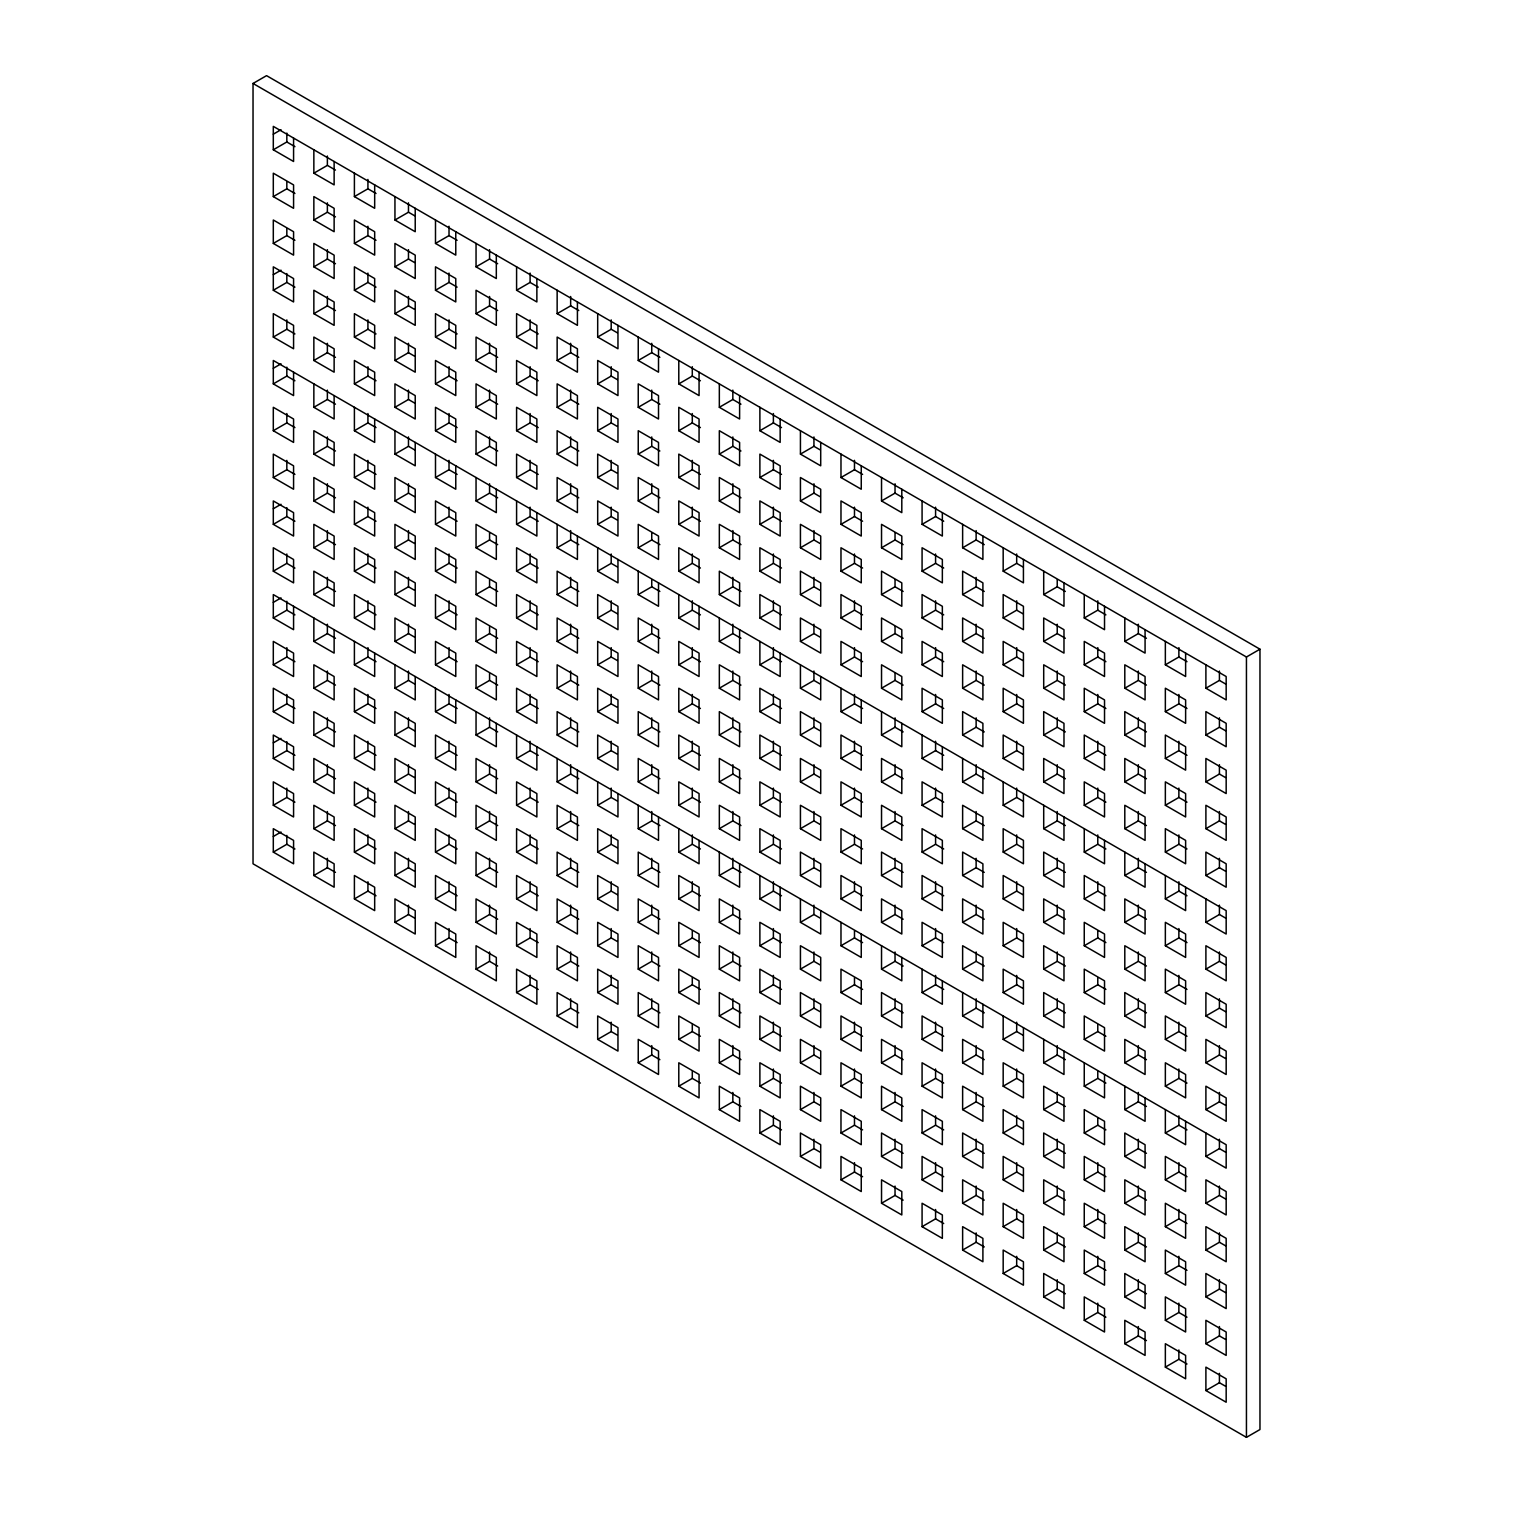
<?xml version="1.0" encoding="UTF-8"?>
<svg xmlns="http://www.w3.org/2000/svg" width="1513" height="1513" viewBox="0 0 1513 1513"><rect width="100%" height="100%" fill="white"/><g stroke="black" fill="none" stroke-linecap="round" stroke-linejoin="round"><path stroke-width="1.5" d="M253.03 83.461L266.553 75.65L1259.97 649.19L1259.97 1429.539L1246.447 1437.35L253.03 863.81L253.03 83.461L1246.447 657.001L1259.97 649.19M273.305 134.184L281.021 129.721M1205.899 664.812L1205.899 688.207L1226.173 699.914L1226.173 676.519L273.305 126.373L273.305 149.787L286.827 141.976L294.922 146.666M273.305 196.595L293.579 208.302L293.579 184.908L273.305 173.201L273.305 196.595L286.827 188.803L294.922 193.475M313.853 149.787L313.853 173.201L327.375 165.39L335.47 170.08M273.305 243.423L293.579 255.13L293.579 231.716L273.305 220.009L273.305 243.423L286.827 235.612L294.922 240.302M313.853 220.009L334.127 231.716L334.127 208.302L313.853 196.595L313.853 220.009L327.375 212.217L335.47 216.889M354.401 173.201L354.401 196.595L367.924 188.803L376.018 193.475M273.305 274.647L281.021 270.184M273.305 290.25L293.579 301.957L293.579 278.543L273.305 266.836L273.305 290.25L286.827 282.439L294.922 287.13M313.853 266.836L334.127 278.543L334.127 255.13L313.853 243.423L313.853 266.836L327.375 259.026L335.47 263.716M354.401 243.423L374.676 255.13L374.676 231.716L354.401 220.009L354.401 243.423L367.924 235.612L376.018 240.302M394.95 196.595L394.95 220.009L408.472 212.217L414.543 215.716M273.305 337.059L293.579 348.765L293.579 325.352L273.305 313.664L273.305 337.059L286.827 329.267L294.922 333.938M313.853 313.664L334.127 325.352L334.127 301.957L313.853 290.25L313.853 313.664L327.375 305.853L335.47 310.543M354.401 290.25L374.676 301.957L374.676 278.543L354.401 266.836L354.401 290.25L367.924 282.439L376.018 287.13M394.95 266.836L415.224 278.543L415.224 255.13L394.95 243.423L394.95 266.836L408.472 259.026L414.543 262.543M435.498 220.009L435.498 243.423L449.021 235.612L457.115 240.302M273.305 368.283L281.021 363.82M1205.899 898.911L1205.899 922.325L1226.173 934.032L1226.173 910.618L273.305 360.472L273.305 383.886L286.827 376.075L294.922 380.765M313.853 360.472L334.127 372.179L334.127 348.765L313.853 337.059L313.853 360.472L327.375 352.68L335.47 357.352M354.401 337.059L374.676 348.765L374.676 325.352L354.401 313.664L354.401 337.059L367.924 329.267L376.018 333.938M394.95 313.664L415.224 325.352L415.224 301.957L394.95 290.25L394.95 313.664L408.472 305.853L414.543 309.371M435.498 290.25L455.772 301.957L455.772 278.543L435.498 266.836L435.498 290.25L449.021 282.439L457.115 287.13M476.047 243.423L476.047 266.836L489.569 259.026L497.664 263.716M273.305 430.713L293.579 442.42L293.579 419.006L273.305 407.3L273.305 430.713L286.827 422.902L294.922 427.593M313.853 383.886L313.853 407.3L327.375 399.489L335.47 404.179M354.401 383.886L374.676 395.593L374.676 372.179L354.401 360.472L354.401 383.886L367.924 376.075L376.018 380.765M394.95 360.472L415.224 372.179L415.224 348.765L394.95 337.059L394.95 360.472L408.472 352.68L414.543 356.179M435.498 337.059L455.772 348.765L455.772 325.352L435.498 313.664L435.498 337.059L449.021 329.267L457.115 333.938M476.047 313.664L496.321 325.352L496.321 301.957L476.047 290.25L476.047 313.664L489.569 305.853L497.664 310.524M516.595 266.836L516.595 290.25L530.098 282.439L538.212 287.13M273.305 477.522L293.579 489.229L293.579 465.815L273.305 454.127L273.305 477.522L286.827 469.73L294.922 474.401M313.853 454.127L334.127 465.815L334.127 442.42L313.853 430.713L313.853 454.127L327.375 446.316L335.47 451.006M354.401 407.3L354.401 430.713L367.924 422.902L376.018 427.593M394.95 407.3L415.224 419.006L415.224 395.593L394.95 383.886L394.95 407.3L408.472 399.489L414.543 403.006M435.498 383.886L455.772 395.593L455.772 372.179L435.498 360.472L435.498 383.886L449.021 376.075L457.115 380.765M476.047 360.472L496.321 372.179L496.321 348.765L476.047 337.059L476.047 360.472L489.569 352.68L497.664 357.352M516.595 337.059L536.869 348.765L536.869 325.352L516.595 313.645L516.595 337.059L530.098 329.267L538.212 333.938M557.143 290.25L557.143 313.645L570.647 305.853L578.76 310.524M273.305 508.746L281.021 504.283M273.305 524.349L293.579 536.056L293.579 512.642L273.305 500.935L273.305 524.349L286.827 516.538L294.922 521.229M313.853 500.935L334.127 512.642L334.127 489.229L313.853 477.522L313.853 500.935L327.375 493.143L335.47 497.815M354.401 477.522L374.676 489.229L374.676 465.815L354.401 454.127L354.401 477.522L367.924 469.73L376.018 474.401M394.95 430.713L394.95 454.127L408.472 446.316L414.543 449.834M435.498 430.713L455.772 442.42L455.772 419.006L435.498 407.3L435.498 430.713L449.021 422.902L457.115 427.593M476.047 407.3L496.321 419.006L496.321 395.593L476.047 383.886L476.047 407.3L489.569 399.489L497.664 404.179M516.595 383.886L536.869 395.593L536.869 372.179L516.595 360.472L516.595 383.886L530.098 376.075L538.212 380.765M557.143 360.472L577.418 372.179L577.418 348.765L557.143 337.059L557.143 360.472L570.647 352.68L578.76 357.352M597.692 313.645L597.692 337.059L611.195 329.267L617.285 332.765M273.305 571.176L293.579 582.883L293.579 559.47L273.305 547.763L273.305 571.176L286.827 563.366L294.922 568.056M313.853 547.763L334.127 559.47L334.127 536.056L313.853 524.349L313.853 547.763L327.375 539.952L335.47 544.642M354.401 524.349L374.676 536.056L374.676 512.642L354.401 500.935L354.401 524.349L367.924 516.538L376.018 521.229M394.95 500.935L415.224 512.642L415.224 489.229L394.95 477.522L394.95 500.935L408.472 493.143L414.543 496.642M435.498 454.108L435.498 477.522L449.021 469.73L457.115 474.401M476.047 454.108L496.321 465.815L496.321 442.42L476.047 430.713L476.047 454.108L489.569 446.316L497.664 450.987M516.595 430.713L536.869 442.42L536.869 419.006L516.595 407.3L516.595 430.713L530.098 422.902L538.212 427.593M557.143 407.3L577.418 419.006L577.418 395.593L557.143 383.886L557.143 407.3L570.647 399.489L578.76 404.179M597.692 383.886L617.966 395.593L617.966 372.179L597.692 360.472L597.692 383.886L611.195 376.075L617.285 379.593M638.24 337.059L638.24 360.472L651.744 352.661L659.857 357.352M273.305 602.382L281.021 597.919M1205.899 1133.01L1205.899 1156.424L1226.173 1168.131L1226.173 1144.717L273.305 594.59L273.305 617.985L286.827 610.193L294.922 614.864M313.853 594.59L334.127 606.278L334.127 582.883L313.853 571.176L313.853 594.59L327.375 586.779L335.47 591.451M354.401 571.176L374.676 582.883L374.676 559.47L354.401 547.763L354.401 571.176L367.924 563.366L376.018 568.056M394.95 547.763L415.224 559.47L415.224 536.056L394.95 524.349L394.95 547.763L408.472 539.952L414.543 543.47M435.498 524.349L455.772 536.056L455.772 512.642L435.498 500.935L435.498 524.349L449.021 516.538L457.115 521.229M476.047 477.522L476.047 500.935L489.569 493.143L497.664 497.815M516.595 477.522L536.869 489.229L536.869 465.815L516.595 454.108L516.595 477.522L530.098 469.73L538.212 474.401M557.143 454.108L577.418 465.815L577.418 442.42L557.143 430.713L557.143 454.108L570.647 446.316L578.76 450.987M597.692 430.713L617.966 442.42L617.966 419.006L597.692 407.3L597.692 430.713L611.195 422.902L617.285 426.42M638.24 407.3L658.514 419.006L658.514 395.593L638.24 383.886L638.24 407.3L651.744 399.489L659.857 404.179M678.789 360.472L678.789 383.886L692.292 376.075L700.406 380.765M273.305 664.812L293.579 676.519L293.579 653.105L273.305 641.399L273.305 664.812L286.827 657.001L294.922 661.692M313.853 617.985L313.853 641.399L327.375 633.607L335.47 638.278M354.401 617.985L374.676 629.692L374.676 606.278L354.401 594.59L354.401 617.985L367.924 610.193L376.018 614.864M394.95 594.571L415.224 606.278L415.224 582.883L394.95 571.176L394.95 594.571L408.472 586.779L414.543 590.297M435.498 571.176L455.772 582.883L455.772 559.47L435.498 547.763L435.498 571.176L449.021 563.366L457.115 568.056M476.047 547.763L496.321 559.47L496.321 536.056L476.047 524.349L476.047 547.763L489.569 539.952L497.664 544.642M516.595 500.935L516.595 524.349L530.098 516.538L538.212 521.229M557.143 500.935L577.418 512.642L577.418 489.229L557.143 477.522L557.143 500.935L570.647 493.143L578.76 497.815M597.692 477.522L617.966 489.229L617.966 465.815L597.692 454.108L597.692 477.522L611.195 469.73L617.285 473.229M638.24 454.108L658.514 465.815L658.514 442.401L638.24 430.713L638.24 454.108L651.744 446.316L659.857 450.987M678.789 430.713L699.063 442.401L699.063 419.006L678.789 407.3L678.789 430.713L692.292 422.902L700.406 427.593M719.337 383.886L719.337 407.3L732.84 399.489L740.954 404.179M273.305 711.64L293.579 723.346L293.579 699.933L273.305 688.226L273.305 711.64L286.827 703.829L294.922 708.519M313.853 688.226L334.127 699.933L334.127 676.519L313.853 664.812L313.853 688.226L327.375 680.415L335.47 685.105M354.401 641.399L354.401 664.812L367.924 657.001L376.018 661.692M394.95 641.399L415.224 653.105L415.224 629.692L394.95 617.985L394.95 641.399L408.472 633.607L414.543 637.105M435.498 617.985L455.772 629.692L455.772 606.278L435.498 594.571L435.498 617.985L449.021 610.193L457.115 614.864M476.047 594.571L496.321 606.278L496.321 582.883L476.047 571.176L476.047 594.571L489.569 586.779L497.664 591.451M516.595 571.176L536.869 582.883L536.869 559.47L516.595 547.763L516.595 571.176L530.098 563.366L538.212 568.056M557.143 524.349L557.143 547.763L570.647 539.952L578.76 544.642M597.692 524.349L617.966 536.056L617.966 512.642L597.692 500.935L597.692 524.349L611.195 516.538L617.285 520.056M638.24 500.935L658.514 512.642L658.514 489.229L638.24 477.522L638.24 500.935L651.744 493.125L659.857 497.815M678.789 477.522L699.063 489.229L699.063 465.815L678.789 454.108L678.789 477.522L692.292 469.73L700.406 474.401M719.337 454.108L739.611 465.815L739.611 442.401L719.337 430.713L719.337 454.108L732.84 446.316L740.954 450.987M759.885 407.3L759.885 430.713L773.389 422.902L781.502 427.574M273.305 742.845L281.021 738.382M273.305 758.448L293.579 770.155L293.579 746.741L273.305 735.053L273.305 758.448L286.827 750.656L294.922 755.327M313.853 735.053L334.127 746.741L334.127 723.346L313.853 711.64L313.853 735.053L327.375 727.242L335.47 731.914M354.401 711.64L374.676 723.346L374.676 699.933L354.401 688.226L354.401 711.64L367.924 703.829L376.018 708.519M394.95 664.812L394.95 688.226L408.472 680.415L414.543 683.933M435.498 664.812L455.772 676.519L455.772 653.105L435.498 641.399L435.498 664.812L449.021 657.001L457.115 661.692M476.047 641.399L496.321 653.105L496.321 629.692L476.047 617.985L476.047 641.399L489.569 633.607L497.664 638.278M516.595 617.985L536.869 629.692L536.869 606.278L516.595 594.571L516.595 617.985L530.098 610.193L538.212 614.864M557.143 594.571L577.418 606.278L577.418 582.883L557.143 571.176L557.143 594.571L570.647 586.779L578.76 591.451M597.692 547.763L597.692 571.176L611.195 563.366L617.285 566.883M638.24 547.763L658.514 559.47L658.514 536.056L638.24 524.349L638.24 547.763L651.744 539.952L659.857 544.642M678.789 524.349L699.063 536.056L699.063 512.642L678.789 500.935L678.789 524.349L692.292 516.538L700.406 521.229M719.337 500.935L739.611 512.642L739.611 489.229L719.337 477.522L719.337 500.935L732.84 493.125L740.954 497.815M759.885 477.522L780.16 489.229L780.16 465.815L759.885 454.108L759.885 477.522L773.389 469.73L781.502 474.401M800.434 430.713L800.434 454.108L813.937 446.316L820.027 449.815M273.305 805.275L293.579 816.982L293.579 793.569L273.305 781.862L273.305 805.275L286.827 797.464L294.922 802.155M313.853 781.862L334.127 793.569L334.127 770.155L313.853 758.448L313.853 781.862L327.375 774.07L335.47 778.741M354.401 758.448L374.676 770.155L374.676 746.741L354.401 735.034L354.401 758.448L367.924 750.656L376.018 755.327M394.95 735.034L415.224 746.741L415.224 723.346L394.95 711.64L394.95 735.034L408.472 727.242L414.543 730.76M435.498 688.226L435.498 711.64L449.021 703.829L457.115 708.519M476.047 688.226L496.321 699.933L496.321 676.519L476.047 664.812L476.047 688.226L489.569 680.415L497.664 685.105M516.595 664.812L536.869 676.519L536.869 653.105L516.595 641.399L516.595 664.812L530.098 657.001L538.212 661.692M557.143 641.399L577.418 653.105L577.418 629.692L557.143 617.985L557.143 641.399L570.647 633.588L578.76 638.278M597.692 617.985L617.966 629.692L617.966 606.278L597.692 594.571L597.692 617.985L611.195 610.193L617.285 613.692M638.24 571.176L638.24 594.571L651.744 586.779L659.857 591.451M678.789 571.176L699.063 582.864L699.063 559.47L678.789 547.763L678.789 571.176L692.292 563.366L700.406 568.037M719.337 547.763L739.611 559.47L739.611 536.056L719.337 524.349L719.337 547.763L732.84 539.952L740.954 544.642M759.885 524.349L780.16 536.056L780.16 512.642L759.885 500.935L759.885 524.349L773.389 516.538L781.502 521.229M800.434 500.935L820.708 512.642L820.708 489.229L800.434 477.522L800.434 500.935L813.937 493.125L820.027 496.642M840.982 454.108L840.982 477.522L854.486 469.73L862.599 474.401M273.305 836.481L281.021 832.037M273.305 852.103L293.579 863.81L293.579 840.396L273.305 828.689L273.305 852.103L286.827 844.292L294.922 848.982M313.853 828.689L334.127 840.396L334.127 816.982L313.853 805.275L313.853 828.689L327.375 820.878L335.47 825.568M354.401 805.275L374.676 816.982L374.676 793.569L354.401 781.862L354.401 805.275L367.924 797.464L376.018 802.155M394.95 781.862L415.224 793.569L415.224 770.155L394.95 758.448L394.95 781.862L408.472 774.07L414.543 777.569M435.498 758.448L455.772 770.155L455.772 746.741L435.498 735.034L435.498 758.448L449.021 750.656L457.115 755.327M476.047 711.64L476.047 735.034L489.569 727.242L497.664 731.914M516.595 711.64L536.869 723.327L536.869 699.933L516.595 688.226L516.595 711.64L530.098 703.829L538.212 708.519M557.143 688.226L577.418 699.933L577.418 676.519L557.143 664.812L557.143 688.226L570.647 680.415L578.76 685.105M597.692 664.812L617.966 676.519L617.966 653.105L597.692 641.399L597.692 664.812L611.195 657.001L617.285 660.519M638.24 641.399L658.514 653.105L658.514 629.692L638.24 617.985L638.24 641.399L651.744 633.588L659.857 638.278M678.789 594.571L678.789 617.985L692.292 610.193L700.406 614.864M719.337 594.571L739.611 606.278L739.611 582.864L719.337 571.176L719.337 594.571L732.84 586.779L740.954 591.451M759.885 571.176L780.16 582.864L780.16 559.47L759.885 547.763L759.885 571.176L773.389 563.366L781.502 568.037M800.434 547.763L820.708 559.47L820.708 536.056L800.434 524.349L800.434 547.763L813.937 539.952L820.027 543.47M840.982 524.349L861.256 536.056L861.256 512.642L840.982 500.935L840.982 524.349L854.486 516.538L862.599 521.229M881.531 477.522L881.531 500.935L895.034 493.125L903.148 497.815M313.853 875.497L334.127 887.204L334.127 863.81L313.853 852.103L313.853 875.497L327.375 867.706L335.47 872.377M354.401 852.103L374.676 863.81L374.676 840.396L354.401 828.689L354.401 852.103L367.924 844.292L376.018 848.982M394.95 828.689L415.224 840.396L415.224 816.982L394.95 805.275L394.95 828.689L408.472 820.878L414.543 824.396M435.498 805.275L455.772 816.982L455.772 793.569L435.498 781.862L435.498 805.275L449.021 797.464L457.115 802.155M476.047 781.862L496.321 793.569L496.321 770.155L476.047 758.448L476.047 781.862L489.569 774.051L497.664 778.741M516.595 735.034L516.595 758.448L530.098 750.656L538.212 755.327M557.143 735.034L577.418 746.741L577.418 723.327L557.143 711.64L557.143 735.034L570.647 727.242L578.76 731.914M597.692 711.64L617.966 723.327L617.966 699.933L597.692 688.226L597.692 711.64L611.195 703.829L617.285 707.346M638.24 688.226L658.514 699.933L658.514 676.519L638.24 664.812L638.24 688.226L651.744 680.415L659.857 685.105M678.789 664.812L699.063 676.519L699.063 653.105L678.789 641.399L678.789 664.812L692.292 657.001L700.406 661.692M719.337 617.985L719.337 641.399L732.84 633.588L740.954 638.278M759.885 617.985L780.16 629.692L780.16 606.278L759.885 594.571L759.885 617.985L773.389 610.193L781.502 614.864M800.434 594.571L820.708 606.278L820.708 582.864L800.434 571.158L800.434 594.571L813.937 586.779L820.027 590.278M840.982 571.158L861.256 582.864L861.256 559.47L840.982 547.763L840.982 571.158L854.486 563.366L862.599 568.037M881.531 547.763L901.805 559.47L901.805 536.056L881.531 524.349L881.531 547.763L895.034 539.952L903.148 544.642M922.079 500.935L922.079 524.349L935.582 516.538L943.696 521.229M354.401 898.911L374.676 910.618L374.676 887.204L354.401 875.497L354.401 898.911L367.924 891.119L376.018 895.791M394.95 875.497L415.224 887.204L415.224 863.81L394.95 852.103L394.95 875.497L408.472 867.706L414.543 871.223M435.498 852.103L455.772 863.81L455.772 840.396L435.498 828.689L435.498 852.103L449.021 844.292L457.115 848.982M476.047 828.689L496.321 840.396L496.321 816.982L476.047 805.275L476.047 828.689L489.569 820.878L497.664 825.568M516.595 805.275L536.869 816.982L536.869 793.569L516.595 781.862L516.595 805.275L530.098 797.464L538.212 802.155M557.143 758.448L557.143 781.862L570.647 774.051L578.76 778.741M597.692 758.448L617.966 770.155L617.966 746.741L597.692 735.034L597.692 758.448L611.195 750.656L617.285 754.155M638.24 735.034L658.514 746.741L658.514 723.327L638.24 711.64L638.24 735.034L651.744 727.242L659.857 731.914M678.789 711.64L699.063 723.327L699.063 699.933L678.789 688.226L678.789 711.64L692.292 703.829L700.406 708.5M719.337 688.226L739.611 699.933L739.611 676.519L719.337 664.812L719.337 688.226L732.84 680.415L740.954 685.105M759.885 641.399L759.885 664.812L773.389 657.001L781.502 661.692M800.434 641.399L820.708 653.105L820.708 629.692L800.434 617.985L800.434 641.399L813.937 633.588L820.027 637.105M840.982 617.985L861.256 629.692L861.256 606.278L840.982 594.571L840.982 617.985L854.486 610.193L862.599 614.864M881.531 594.571L901.805 606.278L901.805 582.864L881.531 571.158L881.531 594.571L895.034 586.779L903.148 591.451M922.079 571.158L942.353 582.864L942.353 559.47L922.079 547.763L922.079 571.158L935.582 563.366L943.696 568.037M962.627 524.349L962.627 547.763L976.131 539.952L984.244 544.642M394.95 922.325L415.224 934.032L415.224 910.618L394.95 898.911L394.95 922.325L408.472 914.533L414.543 918.032M435.498 898.911L455.772 910.618L455.772 887.204L435.498 875.497L435.498 898.911L449.021 891.119L457.115 895.791M476.047 875.497L496.321 887.204L496.321 863.791L476.047 852.103L476.047 875.497L489.569 867.706L497.664 872.377M516.595 852.103L536.869 863.791L536.869 840.396L516.595 828.689L516.595 852.103L530.098 844.292L538.212 848.982M557.143 828.689L577.418 840.396L577.418 816.982L557.143 805.275L557.143 828.689L570.647 820.878L578.76 825.568M597.692 781.862L597.692 805.275L611.195 797.464L617.285 800.982M638.24 781.862L658.514 793.569L658.514 770.155L638.24 758.448L638.24 781.862L651.744 774.051L659.857 778.741M678.789 758.448L699.063 770.155L699.063 746.741L678.789 735.034L678.789 758.448L692.292 750.656L700.406 755.327M719.337 735.034L739.611 746.741L739.611 723.327L719.337 711.64L719.337 735.034L732.84 727.242L740.954 731.914M759.885 711.621L780.16 723.327L780.16 699.933L759.885 688.226L759.885 711.621L773.389 703.829L781.502 708.5M800.434 664.812L800.434 688.226L813.937 680.415L820.027 683.933M840.982 664.812L861.256 676.519L861.256 653.105L840.982 641.399L840.982 664.812L854.486 657.001L862.599 661.692M881.531 641.399L901.805 653.105L901.805 629.692L881.531 617.985L881.531 641.399L895.034 633.588L903.148 638.278M922.079 617.985L942.353 629.692L942.353 606.278L922.079 594.571L922.079 617.985L935.582 610.174L943.696 614.864M962.627 594.571L982.902 606.278L982.902 582.864L962.627 571.158L962.627 594.571L976.131 586.779L984.244 591.451M1003.176 547.763L1003.176 571.158L1016.679 563.366L1022.769 566.864M435.498 945.738L455.772 957.445L455.772 934.032L435.498 922.325L435.498 945.738L449.021 937.928L457.115 942.618M476.047 922.325L496.321 934.032L496.321 910.618L476.047 898.911L476.047 922.325L489.569 914.514L497.664 919.204M516.595 898.911L536.869 910.618L536.869 887.204L516.595 875.497L516.595 898.911L530.098 891.119L538.212 895.791M557.143 875.497L577.418 887.204L577.418 863.791L557.143 852.103L557.143 875.497L570.647 867.706L578.76 872.377M597.692 852.103L617.966 863.791L617.966 840.396L597.692 828.689L597.692 852.103L611.195 844.292L617.285 847.81M638.24 805.275L638.24 828.689L651.744 820.878L659.857 825.568M678.789 805.275L699.063 816.982L699.063 793.569L678.789 781.862L678.789 805.275L692.292 797.464L700.406 802.155M719.337 781.862L739.611 793.569L739.611 770.155L719.337 758.448L719.337 781.862L732.84 774.051L740.954 778.741M759.885 758.448L780.16 770.155L780.16 746.741L759.885 735.034L759.885 758.448L773.389 750.656L781.502 755.327M800.434 735.034L820.708 746.741L820.708 723.327L800.434 711.621L800.434 735.034L813.937 727.242L820.027 730.741M840.982 688.226L840.982 711.621L854.486 703.829L862.599 708.5M881.531 688.226L901.805 699.933L901.805 676.519L881.531 664.812L881.531 688.226L895.034 680.415L903.148 685.105M922.079 664.812L942.353 676.519L942.353 653.105L922.079 641.399L922.079 664.812L935.582 657.001L943.696 661.692M962.627 641.399L982.902 653.105L982.902 629.692L962.627 617.985L962.627 641.399L976.131 633.588L984.244 638.278M1003.176 617.985L1023.431 629.692L1023.431 606.278L1003.176 594.571L1003.176 617.985L1016.679 610.174L1022.769 613.692M1043.705 571.158L1043.705 594.571L1057.228 586.779L1065.341 591.451M678.789 828.689L678.789 852.103L692.292 844.292L700.406 848.963M719.337 828.689L739.611 840.396L739.611 816.982L719.337 805.275L719.337 828.689L732.84 820.878L740.954 825.568M759.885 805.275L780.16 816.982L780.16 793.569L759.885 781.862L759.885 805.275L773.389 797.464L781.502 802.155M800.434 781.862L820.708 793.569L820.708 770.155L800.434 758.448L800.434 781.862L813.937 774.051L820.027 777.569M840.982 758.448L861.256 770.155L861.256 746.741L840.982 735.034L840.982 758.448L854.486 750.656L862.599 755.327M881.531 711.621L881.531 735.034L895.034 727.242L903.148 731.914M922.079 711.621L942.353 723.327L942.353 699.914L922.079 688.226L922.079 711.621L935.582 703.829L943.696 708.5M962.627 688.226L982.902 699.914L982.902 676.519L962.627 664.812L962.627 688.226L976.131 680.415L984.244 685.105M1003.176 664.812L1023.431 676.519L1023.431 653.105L1003.176 641.399L1003.176 664.812L1016.679 657.001L1022.769 660.519M1043.705 641.399L1063.979 653.105L1063.979 629.692L1043.705 617.985L1043.705 641.399L1057.228 633.588L1065.341 638.278M1084.254 594.571L1084.254 617.985L1097.776 610.174L1105.89 614.864M476.047 969.152L496.321 980.859L496.321 957.445L476.047 945.738L476.047 969.152L489.569 961.341L497.664 966.032M516.595 945.738L536.869 957.445L536.869 934.032L516.595 922.325L516.595 945.738L530.098 937.928L538.212 942.618M557.143 922.325L577.418 934.032L577.418 910.618L557.143 898.911L557.143 922.325L570.647 914.514L578.76 919.204M597.692 898.911L617.966 910.618L617.966 887.204L597.692 875.497L597.692 898.911L611.195 891.119L617.285 894.618M638.24 875.497L658.514 887.204L658.514 863.791L638.24 852.103L638.24 875.497L651.744 867.706L659.857 872.377M516.595 992.566L536.869 1004.254L536.869 980.859L516.595 969.152L516.595 992.566L530.098 984.755L538.212 989.445M557.143 969.152L577.418 980.859L577.418 957.445L557.143 945.738L557.143 969.152L570.647 961.341L578.76 966.032M597.692 945.738L617.966 957.445L617.966 934.032L597.692 922.325L597.692 945.738L611.195 937.928L617.285 941.445M638.24 922.325L658.514 934.032L658.514 910.618L638.24 898.911L638.24 922.325L651.744 914.514L659.857 919.204M678.789 898.911L699.063 910.618L699.063 887.204L678.789 875.497L678.789 898.911L692.292 891.119L700.406 895.791M719.337 852.084L719.337 875.497L732.84 867.706L740.954 872.377M759.885 852.084L780.16 863.791L780.16 840.396L759.885 828.689L759.885 852.084L773.389 844.292L781.502 848.963M800.434 828.689L820.708 840.396L820.708 816.982L800.434 805.275L800.434 828.689L813.937 820.878L820.027 824.396M840.982 805.275L861.256 816.982L861.256 793.569L840.982 781.862L840.982 805.275L854.486 797.464L862.599 802.155M881.531 781.862L901.805 793.569L901.805 770.155L881.531 758.448L881.531 781.862L895.034 774.051L903.148 778.741M922.079 735.034L922.079 758.448L935.582 750.637L943.696 755.327M962.627 735.034L982.902 746.741L982.902 723.327L962.627 711.621L962.627 735.034L976.131 727.242L984.244 731.914M1003.176 711.621L1023.431 723.327L1023.431 699.914L1003.176 688.226L1003.176 711.621L1016.679 703.829L1022.769 707.327M1043.705 688.226L1063.979 699.914L1063.979 676.519L1043.705 664.812L1043.705 688.226L1057.228 680.415L1065.341 685.086M1084.254 664.812L1104.528 676.519L1104.528 653.105L1084.254 641.399L1084.254 664.812L1097.776 657.001L1105.89 661.692M1124.802 617.985L1124.802 641.399L1138.324 633.588L1146.438 638.278M557.143 1015.961L577.418 1027.667L577.418 1004.254L557.143 992.566L557.143 1015.961L570.647 1008.169L578.76 1012.84M597.692 992.566L617.966 1004.254L617.966 980.859L597.692 969.152L597.692 992.566L611.195 984.755L617.285 988.273M638.24 969.152L658.514 980.859L658.514 957.445L638.24 945.738L638.24 969.152L651.744 961.341L659.857 966.032M678.789 945.738L699.063 957.445L699.063 934.032L678.789 922.325L678.789 945.738L692.292 937.928L700.406 942.618M719.337 922.325L739.611 934.032L739.611 910.618L719.337 898.911L719.337 922.325L732.84 914.514L740.954 919.204M759.885 875.497L759.885 898.911L773.389 891.119L781.502 895.791M800.434 875.497L820.708 887.204L820.708 863.791L800.434 852.084L800.434 875.497L813.937 867.706L820.027 871.204M840.982 852.084L861.256 863.791L861.256 840.396L840.982 828.689L840.982 852.084L854.486 844.292L862.599 848.963M881.531 828.689L901.805 840.377L901.805 816.982L881.531 805.275L881.531 828.689L895.034 820.878L903.148 825.568M922.079 805.275L942.353 816.982L942.353 793.569L922.079 781.862L922.079 805.275L935.582 797.464L943.696 802.155M962.627 758.448L962.627 781.862L976.131 774.051L984.244 778.741M1003.176 758.448L1023.431 770.155L1023.431 746.741L1003.176 735.034L1003.176 758.448L1016.679 750.637L1022.769 754.155M1043.705 735.034L1063.979 746.741L1063.979 723.327L1043.705 711.621L1043.705 735.034L1057.228 727.242L1065.341 731.914M1084.254 711.621L1104.528 723.327L1104.528 699.914L1084.254 688.226L1084.254 711.621L1097.776 703.829L1105.89 708.5M1124.802 688.207L1145.076 699.914L1145.076 676.519L1124.802 664.812L1124.802 688.207L1138.324 680.415L1146.438 685.086M1165.35 641.399L1165.35 664.812L1178.873 657.001L1186.986 661.692M597.692 1039.374L617.966 1051.081L617.966 1027.667L597.692 1015.961L597.692 1039.374L611.195 1031.582L617.285 1035.081M638.24 1015.961L658.514 1027.667L658.514 1004.254L638.24 992.547L638.24 1015.961L651.744 1008.169L659.857 1012.84M678.789 992.547L699.063 1004.254L699.063 980.859L678.789 969.152L678.789 992.547L692.292 984.755L700.406 989.426M719.337 969.152L739.611 980.859L739.611 957.445L719.337 945.738L719.337 969.152L732.84 961.341L740.954 966.032M759.885 945.738L780.16 957.445L780.16 934.032L759.885 922.325L759.885 945.738L773.389 937.928L781.502 942.618M800.434 898.911L800.434 922.325L813.937 914.514L820.027 918.032M840.982 898.911L861.256 910.618L861.256 887.204L840.982 875.497L840.982 898.911L854.486 891.1L862.599 895.791M881.531 875.497L901.805 887.204L901.805 863.791L881.531 852.084L881.531 875.497L895.034 867.706L903.148 872.377M922.079 852.084L942.353 863.791L942.353 840.377L922.079 828.689L922.079 852.084L935.582 844.292L943.696 848.963M962.627 828.689L982.902 840.377L982.902 816.982L962.627 805.275L962.627 828.689L976.131 820.878L984.244 825.568M1003.176 781.862L1003.176 805.275L1016.679 797.464L1022.769 800.982M1043.705 781.862L1063.979 793.569L1063.979 770.155L1043.705 758.448L1043.705 781.862L1057.228 774.051L1065.341 778.741M1084.254 758.448L1104.528 770.155L1104.528 746.741L1084.254 735.034L1084.254 758.448L1097.776 750.637L1105.89 755.327M1124.802 735.034L1145.076 746.741L1145.076 723.327L1124.802 711.621L1124.802 735.034L1138.324 727.242L1146.438 731.914M1165.35 711.621L1185.625 723.327L1185.625 699.914L1165.35 688.207L1165.35 711.621L1178.873 703.829L1186.986 708.5M1205.899 688.207L1219.421 680.415L1225.511 683.933M638.24 1062.788L658.514 1074.495L658.514 1051.081L638.24 1039.374L638.24 1062.788L651.744 1054.977L659.857 1059.667M678.789 1039.374L699.063 1051.081L699.063 1027.667L678.789 1015.961L678.789 1039.374L692.292 1031.582L700.406 1036.254M719.337 1015.961L739.611 1027.667L739.611 1004.254L719.337 992.547L719.337 1015.961L732.84 1008.169L740.954 1012.84M759.885 992.547L780.16 1004.254L780.16 980.859L759.885 969.152L759.885 992.547L773.389 984.755L781.502 989.426M800.434 969.152L820.708 980.859L820.708 957.445L800.434 945.738L800.434 969.152L813.937 961.341L820.027 964.859M840.982 922.325L840.982 945.738L854.486 937.928L862.599 942.618M881.531 922.325L901.805 934.032L901.805 910.618L881.531 898.911L881.531 922.325L895.034 914.514L903.148 919.204M922.079 898.911L942.353 910.618L942.353 887.204L922.079 875.497L922.079 898.911L935.582 891.1L943.696 895.791M962.627 875.497L982.902 887.204L982.902 863.791L962.627 852.084L962.627 875.497L976.131 867.706L984.244 872.377M1003.176 852.084L1023.431 863.791L1023.431 840.377L1003.176 828.689L1003.176 852.084L1016.679 844.292L1022.769 847.791M1043.705 805.275L1043.705 828.689L1057.228 820.878L1065.341 825.55M1084.254 805.275L1104.528 816.982L1104.528 793.569L1084.254 781.862L1084.254 805.275L1097.776 797.464L1105.89 802.155M1124.802 781.862L1145.076 793.569L1145.076 770.155L1124.802 758.448L1124.802 781.862L1138.324 774.051L1146.438 778.741M1165.35 758.448L1185.625 770.155L1185.625 746.741L1165.35 735.034L1165.35 758.448L1178.873 750.637L1186.986 755.327M1205.899 735.034L1226.173 746.741L1226.173 723.327L1205.899 711.621L1205.899 735.034L1219.421 727.242L1225.511 730.741M678.789 1086.202L699.063 1097.908L699.063 1074.495L678.789 1062.788L678.789 1086.202L692.292 1078.391L700.406 1083.081M719.337 1062.788L739.611 1074.495L739.611 1051.081L719.337 1039.374L719.337 1062.788L732.84 1054.977L740.954 1059.667M759.885 1039.374L780.16 1051.081L780.16 1027.667L759.885 1015.961L759.885 1039.374L773.389 1031.582L781.502 1036.254M800.434 1015.961L820.708 1027.667L820.708 1004.254L800.434 992.547L800.434 1015.961L813.937 1008.169L820.027 1011.667M840.982 992.547L861.256 1004.254L861.256 980.84L840.982 969.152L840.982 992.547L854.486 984.755L862.599 989.426M881.531 945.738L881.531 969.152L895.034 961.341L903.148 966.032M922.079 945.738L942.353 957.445L942.353 934.032L922.079 922.325L922.079 945.738L935.582 937.928L943.696 942.618M962.627 922.325L982.902 934.032L982.902 910.618L962.627 898.911L962.627 922.325L976.131 914.514L984.244 919.204M1003.176 898.911L1023.431 910.618L1023.431 887.204L1003.176 875.497L1003.176 898.911L1016.679 891.1L1022.769 894.618M1043.705 875.497L1063.979 887.204L1063.979 863.791L1043.705 852.084L1043.705 875.497L1057.228 867.706L1065.341 872.377M1084.254 828.67L1084.254 852.084L1097.776 844.292L1105.89 848.963M1124.802 828.67L1145.076 840.377L1145.076 816.982L1124.802 805.275L1124.802 828.67L1138.324 820.878L1146.438 825.55M1165.35 805.275L1185.625 816.982L1185.625 793.569L1165.35 781.862L1165.35 805.275L1178.873 797.464L1186.986 802.155M1205.899 781.862L1226.173 793.569L1226.173 770.155L1205.899 758.448L1205.899 781.862L1219.421 774.051L1225.511 777.569M719.337 1109.615L739.611 1121.322L739.611 1097.908L719.337 1086.202L719.337 1109.615L732.84 1101.804L740.954 1106.495M759.885 1086.202L780.16 1097.908L780.16 1074.495L759.885 1062.788L759.885 1086.202L773.389 1078.391L781.502 1083.081M800.434 1062.788L820.708 1074.495L820.708 1051.081L800.434 1039.374L800.434 1062.788L813.937 1054.977L820.027 1058.495M840.982 1039.374L861.256 1051.081L861.256 1027.667L840.982 1015.961L840.982 1039.374L854.486 1031.563L862.599 1036.254M881.531 1015.961L901.805 1027.667L901.805 1004.254L881.531 992.547L881.531 1015.961L895.034 1008.169L903.148 1012.84M922.079 969.152L922.079 992.547L935.582 984.755L943.696 989.426M962.627 969.152L982.902 980.84L982.902 957.445L962.627 945.738L962.627 969.152L976.131 961.341L984.244 966.013M1003.176 945.738L1023.431 957.445L1023.431 934.032L1003.176 922.325L1003.176 945.738L1016.679 937.928L1022.769 941.445M1043.705 922.325L1063.979 934.032L1063.979 910.618L1043.705 898.911L1043.705 922.325L1057.228 914.514L1065.341 919.204M1084.254 898.911L1104.528 910.618L1104.528 887.204L1084.254 875.497L1084.254 898.911L1097.776 891.1L1105.89 895.791M1124.802 852.084L1124.802 875.497L1138.324 867.706L1146.438 872.377M1165.35 852.084L1185.625 863.791L1185.625 840.377L1165.35 828.67L1165.35 852.084L1178.873 844.292L1186.986 848.963M1205.899 828.67L1226.173 840.377L1226.173 816.982L1205.899 805.275L1205.899 828.67L1219.421 820.878L1225.511 824.396M759.885 1133.01L780.16 1144.717L780.16 1121.322L759.885 1109.615L759.885 1133.01L773.389 1125.218L781.502 1129.889M800.434 1109.615L820.708 1121.303L820.708 1097.908L800.434 1086.202L800.434 1109.615L813.937 1101.804L820.027 1105.322M840.982 1086.202L861.256 1097.908L861.256 1074.495L840.982 1062.788L840.982 1086.202L854.486 1078.391L862.599 1083.081M881.531 1062.788L901.805 1074.495L901.805 1051.081L881.531 1039.374L881.531 1062.788L895.034 1054.977L903.148 1059.667M922.079 1039.374L942.353 1051.081L942.353 1027.667L922.079 1015.961L922.079 1039.374L935.582 1031.563L943.696 1036.254M962.627 992.547L962.627 1015.961L976.131 1008.169L984.244 1012.84M1003.176 992.547L1023.431 1004.254L1023.431 980.84L1003.176 969.152L1003.176 992.547L1016.679 984.755L1022.769 988.254M1043.705 969.133L1063.979 980.84L1063.979 957.445L1043.705 945.738L1043.705 969.133L1057.228 961.341L1065.341 966.013M1084.254 945.738L1104.528 957.445L1104.528 934.032L1084.254 922.325L1084.254 945.738L1097.776 937.928L1105.89 942.618M1124.802 922.325L1145.076 934.032L1145.076 910.618L1124.802 898.911L1124.802 922.325L1138.324 914.514L1146.438 919.204M1165.35 875.497L1165.35 898.911L1178.873 891.1L1186.986 895.791M1205.899 875.497L1226.173 887.204L1226.173 863.791L1205.899 852.084L1205.899 875.497L1219.421 867.687L1225.511 871.204M800.434 1156.424L820.708 1168.131L820.708 1144.717L800.434 1133.01L800.434 1156.424L813.937 1148.632L820.027 1152.131M840.982 1133.01L861.256 1144.717L861.256 1121.303L840.982 1109.615L840.982 1133.01L854.486 1125.218L862.599 1129.889M881.531 1109.615L901.805 1121.303L901.805 1097.908L881.531 1086.202L881.531 1109.615L895.034 1101.804L903.148 1106.476M922.079 1086.202L942.353 1097.908L942.353 1074.495L922.079 1062.788L922.079 1086.202L935.582 1078.391L943.696 1083.081M962.627 1062.788L982.902 1074.495L982.902 1051.081L962.627 1039.374L962.627 1062.788L976.131 1054.977L984.244 1059.667M1003.176 1015.961L1003.176 1039.374L1016.679 1031.563L1022.769 1035.081M1043.705 1015.961L1063.979 1027.667L1063.979 1004.254L1043.705 992.547L1043.705 1015.961L1057.228 1008.169L1065.341 1012.84M1084.254 992.547L1104.528 1004.254L1104.528 980.84L1084.254 969.133L1084.254 992.547L1097.776 984.755L1105.89 989.426M1124.802 969.133L1145.076 980.84L1145.076 957.445L1124.802 945.738L1124.802 969.133L1138.324 961.341L1146.438 966.013M1165.35 945.738L1185.625 957.445L1185.625 934.032L1165.35 922.325L1165.35 945.738L1178.873 937.928L1186.986 942.618M1205.899 922.325L1219.421 914.514L1225.511 918.032M840.982 1179.837L861.256 1191.544L861.256 1168.131L840.982 1156.424L840.982 1179.837L854.486 1172.027L862.599 1176.717M881.531 1156.424L901.805 1168.131L901.805 1144.717L881.531 1133.01L881.531 1156.424L895.034 1148.632L903.148 1153.303M922.079 1133.01L942.353 1144.717L942.353 1121.303L922.079 1109.615L922.079 1133.01L935.582 1125.218L943.696 1129.889M962.627 1109.615L982.902 1121.303L982.902 1097.908L962.627 1086.202L962.627 1109.615L976.131 1101.804L984.244 1106.476M1003.176 1086.202L1023.431 1097.908L1023.431 1074.495L1003.176 1062.788L1003.176 1086.202L1016.679 1078.391L1022.769 1081.908M1043.705 1039.374L1043.705 1062.788L1057.228 1054.977L1065.341 1059.667M1084.254 1039.374L1104.528 1051.081L1104.528 1027.667L1084.254 1015.961L1084.254 1039.374L1097.776 1031.563L1105.89 1036.254M1124.802 1015.961L1145.076 1027.667L1145.076 1004.254L1124.802 992.547L1124.802 1015.961L1138.324 1008.169L1146.438 1012.84M1165.35 992.547L1185.625 1004.254L1185.625 980.84L1165.35 969.133L1165.35 992.547L1178.873 984.755L1186.986 989.426M1205.899 969.133L1226.173 980.84L1226.173 957.426L1205.899 945.738L1205.899 969.133L1219.421 961.341L1225.511 964.84M881.531 1203.251L901.805 1214.958L901.805 1191.544L881.531 1179.837L881.531 1203.251L895.034 1195.44L903.148 1200.131M922.079 1179.837L942.353 1191.544L942.353 1168.131L922.079 1156.424L922.079 1179.837L935.582 1172.027L943.696 1176.717M962.627 1156.424L982.902 1168.131L982.902 1144.717L962.627 1133.01L962.627 1156.424L976.131 1148.632L984.244 1153.303M1003.176 1133.01L1023.431 1144.717L1023.431 1121.303L1003.176 1109.596L1003.176 1133.01L1016.679 1125.218L1022.769 1128.717M1043.705 1109.596L1063.979 1121.303L1063.979 1097.908L1043.705 1086.202L1043.705 1109.596L1057.228 1101.804L1065.341 1106.476M1084.254 1062.788L1084.254 1086.202L1097.776 1078.391L1105.89 1083.081M1124.802 1062.788L1145.076 1074.495L1145.076 1051.081L1124.802 1039.374L1124.802 1062.788L1138.324 1054.977L1146.438 1059.667M1165.35 1039.374L1185.625 1051.081L1185.625 1027.667L1165.35 1015.961L1165.35 1039.374L1178.873 1031.563L1186.986 1036.254M1205.899 1015.961L1226.173 1027.667L1226.173 1004.254L1205.899 992.547L1205.899 1015.961L1219.421 1008.15L1225.511 1011.667M922.079 1226.665L942.353 1238.372L942.353 1214.958L922.079 1203.251L922.079 1226.665L935.582 1218.854L943.696 1223.544M962.627 1203.251L982.902 1214.958L982.902 1191.544L962.627 1179.837L962.627 1203.251L976.131 1195.44L984.244 1200.131M1003.176 1179.837L1023.431 1191.544L1023.431 1168.131L1003.176 1156.424L1003.176 1179.837L1016.679 1172.027L1022.769 1175.544M1043.705 1156.424L1063.979 1168.131L1063.979 1144.717L1043.705 1133.01L1043.705 1156.424L1057.228 1148.632L1065.341 1153.303M1084.254 1133.01L1104.528 1144.717L1104.528 1121.303L1084.254 1109.596L1084.254 1133.01L1097.776 1125.218L1105.89 1129.889M1124.802 1086.202L1124.802 1109.596L1138.324 1101.804L1146.438 1106.476M1165.35 1086.202L1185.625 1097.89L1185.625 1074.495L1165.35 1062.788L1165.35 1086.202L1178.873 1078.391L1186.986 1083.081M1205.899 1062.788L1226.173 1074.495L1226.173 1051.081L1205.899 1039.374L1205.899 1062.788L1219.421 1054.977L1225.511 1058.495M962.627 1250.06L982.902 1261.766L982.902 1238.372L962.627 1226.665L962.627 1250.06L976.131 1242.268L984.244 1246.939M1003.176 1226.665L1023.431 1238.372L1023.431 1214.958L1003.176 1203.251L1003.176 1226.665L1016.679 1218.854L1022.769 1222.372M1043.705 1203.251L1063.979 1214.958L1063.979 1191.544L1043.705 1179.837L1043.705 1203.251L1057.228 1195.44L1065.341 1200.131M1084.254 1179.837L1104.528 1191.544L1104.528 1168.131L1084.254 1156.424L1084.254 1179.837L1097.776 1172.027L1105.89 1176.717M1124.802 1156.424L1145.076 1168.131L1145.076 1144.717L1124.802 1133.01L1124.802 1156.424L1138.324 1148.613L1146.438 1153.303M1165.35 1109.596L1165.35 1133.01L1178.873 1125.218L1186.986 1129.889M1205.899 1109.596L1226.173 1121.303L1226.173 1097.89L1205.899 1086.202L1205.899 1109.596L1219.421 1101.804L1225.511 1105.303M1003.176 1273.473L1023.431 1285.18L1023.431 1261.766L1003.176 1250.06L1003.176 1273.473L1016.679 1265.681L1022.769 1269.18M1043.705 1250.06L1063.979 1261.766L1063.979 1238.372L1043.705 1226.665L1043.705 1250.06L1057.228 1242.268L1065.341 1246.939M1084.254 1226.665L1104.528 1238.372L1104.528 1214.958L1084.254 1203.251L1084.254 1226.665L1097.776 1218.854L1105.89 1223.544M1124.802 1203.251L1145.076 1214.958L1145.076 1191.544L1124.802 1179.837L1124.802 1203.251L1138.324 1195.44L1146.438 1200.131M1165.35 1179.837L1185.625 1191.544L1185.625 1168.131L1165.35 1156.424L1165.35 1179.837L1178.873 1172.027L1186.986 1176.717M1205.899 1156.424L1219.421 1148.613L1225.511 1152.131M1043.705 1296.887L1063.979 1308.594L1063.979 1285.18L1043.705 1273.473L1043.705 1296.887L1057.228 1289.095L1065.341 1293.766M1084.254 1273.473L1104.528 1285.18L1104.528 1261.766L1084.254 1250.06L1084.254 1273.473L1097.776 1265.681L1105.89 1270.353M1124.802 1250.06L1145.076 1261.766L1145.076 1238.353L1124.802 1226.665L1124.802 1250.06L1138.324 1242.268L1146.438 1246.939M1165.35 1226.665L1185.625 1238.353L1185.625 1214.958L1165.35 1203.251L1165.35 1226.665L1178.873 1218.854L1186.986 1223.544M1205.899 1203.251L1226.173 1214.958L1226.173 1191.544L1205.899 1179.837L1205.899 1203.251L1219.421 1195.44L1225.511 1198.958M1084.254 1320.301L1104.528 1332.007L1104.528 1308.594L1084.254 1296.887L1084.254 1320.301L1097.776 1312.49L1105.89 1317.18M1124.802 1296.887L1145.076 1308.594L1145.076 1285.18L1124.802 1273.473L1124.802 1296.887L1138.324 1289.076L1146.438 1293.766M1165.35 1273.473L1185.625 1285.18L1185.625 1261.766L1165.35 1250.06L1165.35 1273.473L1178.873 1265.681L1186.986 1270.353M1205.899 1250.06L1226.173 1261.766L1226.173 1238.353L1205.899 1226.665L1205.899 1250.06L1219.421 1242.268L1225.511 1245.766M1124.802 1343.714L1145.076 1355.421L1145.076 1332.007L1124.802 1320.301L1124.802 1343.714L1138.324 1335.903L1146.438 1340.594M1165.35 1320.301L1185.625 1332.007L1185.625 1308.594L1165.35 1296.887L1165.35 1320.301L1178.873 1312.49L1186.986 1317.18M1205.899 1296.887L1226.173 1308.594L1226.173 1285.18L1205.899 1273.473L1205.899 1296.887L1219.421 1289.076L1225.511 1292.594M1165.35 1367.128L1185.625 1378.816L1185.625 1355.421L1165.35 1343.714L1165.35 1367.128L1178.873 1359.317L1186.986 1364.007M1205.899 1343.714L1226.173 1355.421L1226.173 1332.007L1205.899 1320.301L1205.899 1343.714L1219.421 1335.903L1225.511 1339.421M1205.899 1390.523L1226.173 1402.229L1226.173 1378.816L1205.899 1367.128L1205.899 1390.523L1219.421 1382.731L1225.511 1386.23M273.305 149.787L293.579 161.494L293.579 138.08M313.853 173.201L334.127 184.889L334.127 161.494M354.401 196.595L374.676 208.302L374.676 184.889M394.95 220.009L415.224 231.716L415.224 208.302M435.498 243.423L455.772 255.13L455.772 231.716M476.047 266.836L496.321 278.543L496.321 255.13M516.595 290.25L536.869 301.957L536.869 278.543M557.143 313.645L577.418 325.352L577.418 301.957M597.692 337.059L617.966 348.765L617.966 325.352M638.24 360.472L658.514 372.179L658.514 348.765M678.789 383.886L699.063 395.593L699.063 372.179M719.337 407.3L739.611 419.006L739.611 395.593M759.885 430.713L780.16 442.401L780.16 419.006M800.434 454.108L820.708 465.815L820.708 442.401M840.982 477.522L861.256 489.229L861.256 465.815M881.531 500.935L901.805 512.642L901.805 489.229M922.079 524.349L942.353 536.056L942.353 512.642M962.627 547.763L982.902 559.451L982.902 536.056M1003.176 571.158L1023.431 582.864L1023.431 559.451M1043.705 594.571L1063.979 606.278L1063.979 582.864M1084.254 617.985L1104.528 629.692L1104.528 606.278M1124.802 641.399L1145.076 653.105L1145.076 629.692M1165.35 664.812L1185.625 676.519L1185.625 653.105M273.305 383.886L293.579 395.593L293.579 372.179M313.853 407.3L334.127 419.006L334.127 395.593M354.401 430.713L374.676 442.42L374.676 419.006M394.95 454.127L415.224 465.815L415.224 442.42M435.498 477.522L455.772 489.229L455.772 465.815M476.047 500.935L496.321 512.642L496.321 489.229M516.595 524.349L536.869 536.056L536.869 512.642M557.143 547.763L577.418 559.47L577.418 536.056M597.692 571.176L617.966 582.864L617.966 559.47M638.24 594.571L658.514 606.278L658.514 582.864M678.789 617.985L699.063 629.692L699.063 606.278M719.337 641.399L739.611 653.105L739.611 629.692M759.885 664.812L780.16 676.519L780.16 653.105M800.434 688.226L820.708 699.933L820.708 676.519M840.982 711.621L861.256 723.327L861.256 699.933M881.531 735.034L901.805 746.741L901.805 723.327M922.079 758.448L942.353 770.155L942.353 746.741M962.627 781.862L982.902 793.569L982.902 770.155M1003.176 805.275L1023.431 816.982L1023.431 793.569M1043.705 828.689L1063.979 840.377L1063.979 816.982M1084.254 852.084L1104.528 863.791L1104.528 840.377M1124.802 875.497L1145.076 887.204L1145.076 863.791M1165.35 898.911L1185.625 910.618L1185.625 887.204M273.305 617.985L293.579 629.692L293.579 606.278M313.853 641.399L334.127 653.105L334.127 629.692M354.401 664.812L374.676 676.519L374.676 653.105M394.95 688.226L415.224 699.933L415.224 676.519M435.498 711.64L455.772 723.346L455.772 699.933M476.047 735.034L496.321 746.741L496.321 723.346M516.595 758.448L536.869 770.155L536.869 746.741M557.143 781.862L577.418 793.569L577.418 770.155M597.692 805.275L617.966 816.982L617.966 793.569M638.24 828.689L658.514 840.396L658.514 816.982M678.789 852.103L699.063 863.791L699.063 840.396M719.337 875.497L739.611 887.204L739.611 863.791M759.885 898.911L780.16 910.618L780.16 887.204M800.434 922.325L820.708 934.032L820.708 910.618M840.982 945.738L861.256 957.445L861.256 934.032M881.531 969.152L901.805 980.84L901.805 957.445M922.079 992.547L942.353 1004.254L942.353 980.84M962.627 1015.961L982.902 1027.667L982.902 1004.254M1003.176 1039.374L1023.431 1051.081L1023.431 1027.667M1043.705 1062.788L1063.979 1074.495L1063.979 1051.081M1084.254 1086.202L1104.528 1097.908L1104.528 1074.495M1124.802 1109.596L1145.076 1121.303L1145.076 1097.908M1165.35 1133.01L1185.625 1144.717L1185.625 1121.303M1246.447 657.001L1246.447 1437.35M1219.421 671.053L1219.421 680.415M1219.421 717.862L1219.421 727.242M1219.421 764.689L1219.421 774.051M1219.421 811.516L1219.421 820.878M1219.421 858.325L1219.421 867.687M1219.421 905.152L1219.421 914.514M1219.421 951.98L1219.421 961.341M1219.421 998.788L1219.421 1008.15M1219.421 1045.615L1219.421 1054.977M1219.421 1092.443L1219.421 1101.804M1219.421 1139.251L1219.421 1148.613M1219.421 1186.079L1219.421 1195.44M1219.421 1232.906L1219.421 1242.268M1219.421 1279.714L1219.421 1289.076M1219.421 1326.542L1219.421 1335.903M1219.421 1373.369L1219.421 1382.731M1178.873 647.64L1178.873 657.001M1178.873 694.467L1178.873 703.829M1178.873 741.275L1178.873 750.637M1178.873 788.103L1178.873 797.464M1178.873 834.93L1178.873 844.292M1178.873 881.739L1178.873 891.1M1178.873 928.566L1178.873 937.928M1178.873 975.393L1178.873 984.755M1178.873 1022.202L1178.873 1031.563M1178.873 1069.029L1178.873 1078.391M1178.873 1115.856L1178.873 1125.218M1178.873 1162.665L1178.873 1172.027M1178.873 1209.492L1178.873 1218.854M1178.873 1256.301L1178.873 1265.681M1178.873 1303.128L1178.873 1312.49M1178.873 1349.955L1178.873 1359.317M1138.324 624.226L1138.324 633.588M1138.324 671.053L1138.324 680.415M1138.324 717.862L1138.324 727.242M1138.324 764.689L1138.324 774.051M1138.324 811.516L1138.324 820.878M1138.324 858.325L1138.324 867.706M1138.324 905.152L1138.324 914.514M1138.324 951.98L1138.324 961.341M1138.324 998.788L1138.324 1008.169M1138.324 1045.615L1138.324 1054.977M1138.324 1092.443L1138.324 1101.804M1138.324 1139.251L1138.324 1148.613M1138.324 1186.079L1138.324 1195.44M1138.324 1232.906L1138.324 1242.268M1138.324 1279.714L1138.324 1289.076M1138.324 1326.542L1138.324 1335.903M1097.776 600.812L1097.776 610.174M1097.776 647.64L1097.776 657.001M1097.776 694.467L1097.776 703.829M1097.776 741.275L1097.776 750.637M1097.776 788.103L1097.776 797.464M1097.776 834.93L1097.776 844.292M1097.776 881.739L1097.776 891.1M1097.776 930.911L1097.776 937.928M1097.776 977.72L1097.776 984.755M1097.776 1024.547L1097.776 1031.563M1097.776 1071.374L1097.776 1078.391M1097.776 1118.183L1097.776 1125.218M1097.776 1162.665L1097.776 1172.027M1097.776 1209.492L1097.776 1218.854M1097.776 1256.32L1097.776 1265.681M1097.776 1303.128L1097.776 1312.49M1057.228 579.744L1057.228 586.779M1057.228 624.226L1057.228 633.588M1057.228 671.053L1057.228 680.415M1057.228 717.862L1057.228 727.242M1057.228 764.689L1057.228 774.051M1057.228 811.516L1057.228 820.878M1057.228 858.325L1057.228 867.706M1057.228 905.152L1057.228 914.514M1057.228 951.98L1057.228 961.341M1057.228 998.788L1057.228 1008.169M1057.228 1045.615L1057.228 1054.977M1057.228 1092.443L1057.228 1101.804M1057.228 1139.251L1057.228 1148.632M1057.228 1186.079L1057.228 1195.44M1057.228 1232.906L1057.228 1242.268M1057.228 1279.714L1057.228 1289.095M1016.679 554.004L1016.679 563.366M1016.679 600.812L1016.679 610.174M1016.679 647.64L1016.679 657.001M1016.679 694.467L1016.679 703.829M1016.679 741.275L1016.679 750.637M1016.679 788.103L1016.679 797.464M1016.679 834.93L1016.679 844.292M1016.679 881.739L1016.679 891.1M1016.679 928.566L1016.679 937.928M1016.679 975.393L1016.679 984.755M1016.679 1022.202L1016.679 1031.563M1016.679 1069.029L1016.679 1078.391M1016.679 1115.856L1016.679 1125.218M1016.679 1162.665L1016.679 1172.027M1016.679 1209.492L1016.679 1218.854M1016.679 1256.32L1016.679 1265.681M976.131 530.59L976.131 539.952M976.131 577.418L976.131 586.779M976.131 624.226L976.131 633.588M976.131 671.053L976.131 680.415M976.131 717.862L976.131 727.242M976.131 764.689L976.131 774.051M976.131 811.516L976.131 820.878M976.131 858.325L976.131 867.706M976.131 905.152L976.131 914.514M976.131 951.98L976.131 961.341M976.131 998.788L976.131 1008.169M976.131 1045.615L976.131 1054.977M976.131 1092.443L976.131 1101.804M976.131 1139.251L976.131 1148.632M976.131 1186.079L976.131 1195.44M976.131 1232.906L976.131 1242.268M935.582 507.177L935.582 516.538M935.582 554.004L935.582 563.366M935.582 600.812L935.582 610.174M935.582 647.64L935.582 657.001M935.582 694.467L935.582 703.829M935.582 741.275L935.582 750.637M935.582 788.103L935.582 797.464M935.582 834.93L935.582 844.292M935.582 881.739L935.582 891.1M935.582 928.566L935.582 937.928M935.582 975.393L935.582 984.755M935.582 1022.202L935.582 1031.563M935.582 1069.029L935.582 1078.391M935.582 1115.856L935.582 1125.218M935.582 1162.665L935.582 1172.027M935.582 1209.492L935.582 1218.854M895.034 483.763L895.034 493.125M895.034 532.935L895.034 539.952M895.034 579.744L895.034 586.779M895.034 626.571L895.034 633.588M895.034 673.398L895.034 680.415M895.034 717.881L895.034 727.242M895.034 764.689L895.034 774.051M895.034 811.516L895.034 820.878M895.034 858.344L895.034 867.706M895.034 905.152L895.034 914.514M895.034 951.98L895.034 961.341M895.034 998.788L895.034 1008.169M895.034 1045.615L895.034 1054.977M895.034 1092.443L895.034 1101.804M895.034 1139.251L895.034 1148.632M895.034 1186.079L895.034 1195.44M854.486 460.349L854.486 469.73M854.486 507.177L854.486 516.538M854.486 554.004L854.486 563.366M854.486 600.812L854.486 610.193M854.486 647.64L854.486 657.001M854.486 694.467L854.486 703.829M854.486 741.275L854.486 750.656M854.486 788.103L854.486 797.464M854.486 834.93L854.486 844.292M854.486 881.739L854.486 891.1M854.486 930.911L854.486 937.928M854.486 977.72L854.486 984.755M854.486 1022.202L854.486 1031.563M854.486 1069.029L854.486 1078.391M854.486 1115.856L854.486 1125.218M854.486 1162.665L854.486 1172.027M813.937 436.954L813.937 446.316M813.937 483.763L813.937 493.125M813.937 530.59L813.937 539.952M813.937 577.418L813.937 586.779M813.937 624.226L813.937 633.588M813.937 671.053L813.937 680.415M813.937 717.881L813.937 727.242M813.937 764.689L813.937 774.051M813.937 811.516L813.937 820.878M813.937 858.344L813.937 867.706M813.937 905.152L813.937 914.514M813.937 951.98L813.937 961.341M813.937 998.807L813.937 1008.169M813.937 1045.615L813.937 1054.977M813.937 1092.443L813.937 1101.804M813.937 1139.27L813.937 1148.632M773.389 413.541L773.389 422.902M773.389 460.349L773.389 469.73M773.389 507.177L773.389 516.538M773.389 554.004L773.389 563.366M773.389 600.812L773.389 610.193M773.389 647.64L773.389 657.001M773.389 694.467L773.389 703.829M773.389 741.275L773.389 750.656M773.389 788.103L773.389 797.464M773.389 834.93L773.389 844.292M773.389 881.739L773.389 891.119M773.389 928.566L773.389 937.928M773.389 975.393L773.389 984.755M773.389 1022.202L773.389 1031.582M773.389 1069.029L773.389 1078.391M773.389 1115.856L773.389 1125.218M732.84 390.127L732.84 399.489M732.84 436.954L732.84 446.316M732.84 483.763L732.84 493.125M732.84 530.59L732.84 539.952M732.84 577.418L732.84 586.779M732.84 624.226L732.84 633.588M732.84 671.053L732.84 680.415M732.84 717.881L732.84 727.242M732.84 764.689L732.84 774.051M732.84 811.516L732.84 820.878M732.84 858.344L732.84 867.706M732.84 905.152L732.84 914.514M732.84 951.98L732.84 961.341M732.84 998.807L732.84 1008.169M732.84 1045.615L732.84 1054.977M732.84 1092.443L732.84 1101.804M692.292 366.713L692.292 376.075M692.292 413.541L692.292 422.902M692.292 460.349L692.292 469.73M692.292 507.177L692.292 516.538M692.292 554.004L692.292 563.366M692.292 600.812L692.292 610.193M692.292 647.64L692.292 657.001M692.292 694.467L692.292 703.829M692.292 741.275L692.292 750.656M692.292 788.103L692.292 797.464M692.292 834.93L692.292 844.292M692.292 881.739L692.292 891.119M692.292 930.911L692.292 937.928M692.292 977.738L692.292 984.755M692.292 1024.547L692.292 1031.582M692.292 1071.374L692.292 1078.391M651.744 343.3L651.744 352.661M651.744 390.127L651.744 399.489M651.744 436.954L651.744 446.316M651.744 483.763L651.744 493.125M651.744 532.935L651.744 539.952M651.744 579.744L651.744 586.779M651.744 624.226L651.744 633.588M651.744 671.053L651.744 680.415M651.744 717.881L651.744 727.242M651.744 764.689L651.744 774.051M651.744 811.516L651.744 820.878M651.744 858.344L651.744 867.706M651.744 905.152L651.744 914.514M651.744 951.98L651.744 961.341M651.744 998.807L651.744 1008.169M651.744 1045.615L651.744 1054.977M611.195 319.905L611.195 329.267M611.195 366.713L611.195 376.075M611.195 413.541L611.195 422.902M611.195 460.368L611.195 469.73M611.195 507.177L611.195 516.538M611.195 554.004L611.195 563.366M611.195 600.831L611.195 610.193M611.195 647.64L611.195 657.001M611.195 694.467L611.195 703.829M611.195 741.275L611.195 750.656M611.195 788.103L611.195 797.464M611.195 834.93L611.195 844.292M611.195 881.739L611.195 891.119M611.195 928.566L611.195 937.928M611.195 975.393L611.195 984.755M611.195 1022.202L611.195 1031.582M570.647 296.491L570.647 305.853M570.647 343.3L570.647 352.68M570.647 390.127L570.647 399.489M570.647 436.954L570.647 446.316M570.647 483.763L570.647 493.143M570.647 530.59L570.647 539.952M570.647 577.418L570.647 586.779M570.647 624.226L570.647 633.588M570.647 671.053L570.647 680.415M570.647 717.881L570.647 727.242M570.647 764.689L570.647 774.051M570.647 811.516L570.647 820.878M570.647 858.344L570.647 867.706M570.647 905.152L570.647 914.514M570.647 951.98L570.647 961.341M570.647 998.807L570.647 1008.169M530.098 273.078L530.098 282.439M530.098 319.905L530.098 329.267M530.098 366.713L530.098 376.075M530.098 413.541L530.098 422.902M530.098 460.368L530.098 469.73M530.098 507.177L530.098 516.538M530.098 554.004L530.098 563.366M530.098 600.831L530.098 610.193M530.098 647.64L530.098 657.001M530.098 694.467L530.098 703.829M530.098 741.294L530.098 750.656M530.098 788.103L530.098 797.464M530.098 834.93L530.098 844.292M530.098 881.739L530.098 891.119M530.098 928.566L530.098 937.928M530.098 975.393L530.098 984.755M489.569 249.664L489.569 259.026M489.569 296.491L489.569 305.853M489.569 343.3L489.569 352.68M489.569 390.127L489.569 399.489M489.569 436.954L489.569 446.316M489.569 483.763L489.569 493.143M489.569 532.935L489.569 539.952M489.569 579.763L489.569 586.779M489.569 626.571L489.569 633.607M489.569 673.398L489.569 680.415M489.569 717.881L489.569 727.242M489.569 764.689L489.569 774.051M489.569 811.516L489.569 820.878M489.569 858.344L489.569 867.706M489.569 905.152L489.569 914.514M489.569 951.98L489.569 961.341M449.021 226.25L449.021 235.612M449.021 273.078L449.021 282.439M449.021 319.905L449.021 329.267M449.021 366.713L449.021 376.075M449.021 413.541L449.021 422.902M449.021 460.368L449.021 469.73M449.021 507.177L449.021 516.538M449.021 554.004L449.021 563.366M449.021 600.831L449.021 610.193M449.021 647.64L449.021 657.001M449.021 694.467L449.021 703.829M449.021 741.294L449.021 750.656M449.021 788.103L449.021 797.464M449.021 834.93L449.021 844.292M449.021 881.757L449.021 891.119M449.021 928.566L449.021 937.928M408.472 202.837L408.472 212.217M408.472 249.664L408.472 259.026M408.472 296.491L408.472 305.853M408.472 343.3L408.472 352.68M408.472 390.127L408.472 399.489M408.472 436.954L408.472 446.316M408.472 483.763L408.472 493.143M408.472 530.59L408.472 539.952M408.472 577.418L408.472 586.779M408.472 624.226L408.472 633.607M408.472 671.053L408.472 680.415M408.472 717.881L408.472 727.242M408.472 764.689L408.472 774.07M408.472 811.516L408.472 820.878M408.472 858.344L408.472 867.706M408.472 905.152L408.472 914.533M367.924 179.442L367.924 188.803M367.924 226.25L367.924 235.612M367.924 273.078L367.924 282.439M367.924 319.905L367.924 329.267M367.924 366.713L367.924 376.075M367.924 413.541L367.924 422.902M367.924 460.368L367.924 469.73M367.924 507.177L367.924 516.538M367.924 554.004L367.924 563.366M367.924 600.831L367.924 610.193M367.924 647.64L367.924 657.001M367.924 694.467L367.924 703.829M367.924 741.294L367.924 750.656M367.924 788.103L367.924 797.464M367.924 834.93L367.924 844.292M367.924 881.757L367.924 891.119M327.375 156.028L327.375 165.39M327.375 202.855L327.375 212.217M327.375 249.664L327.375 259.026M327.375 296.491L327.375 305.853M327.375 343.3L327.375 352.68M327.375 390.127L327.375 399.489M327.375 436.954L327.375 446.316M327.375 483.763L327.375 493.143M327.375 530.59L327.375 539.952M327.375 577.418L327.375 586.779M327.375 624.226L327.375 633.607M327.375 671.053L327.375 680.415M327.375 717.881L327.375 727.242M327.375 764.689L327.375 774.07M327.375 811.516L327.375 820.878M327.375 858.344L327.375 867.706M286.827 133.068L286.827 141.976M286.827 181.768L286.827 188.803M286.827 228.595L286.827 235.612M286.827 273.531L286.827 282.439M286.827 319.905L286.827 329.267M286.827 367.167L286.827 376.075M286.827 413.541L286.827 422.902M286.827 460.368L286.827 469.73M286.827 507.63L286.827 516.538M286.827 554.004L286.827 563.366M286.827 601.266L286.827 610.193M286.827 647.64L286.827 657.001M286.827 694.467L286.827 703.829M286.827 741.729L286.827 750.656M286.827 788.103L286.827 797.464M286.827 835.384L286.827 844.292"/></g></svg>
